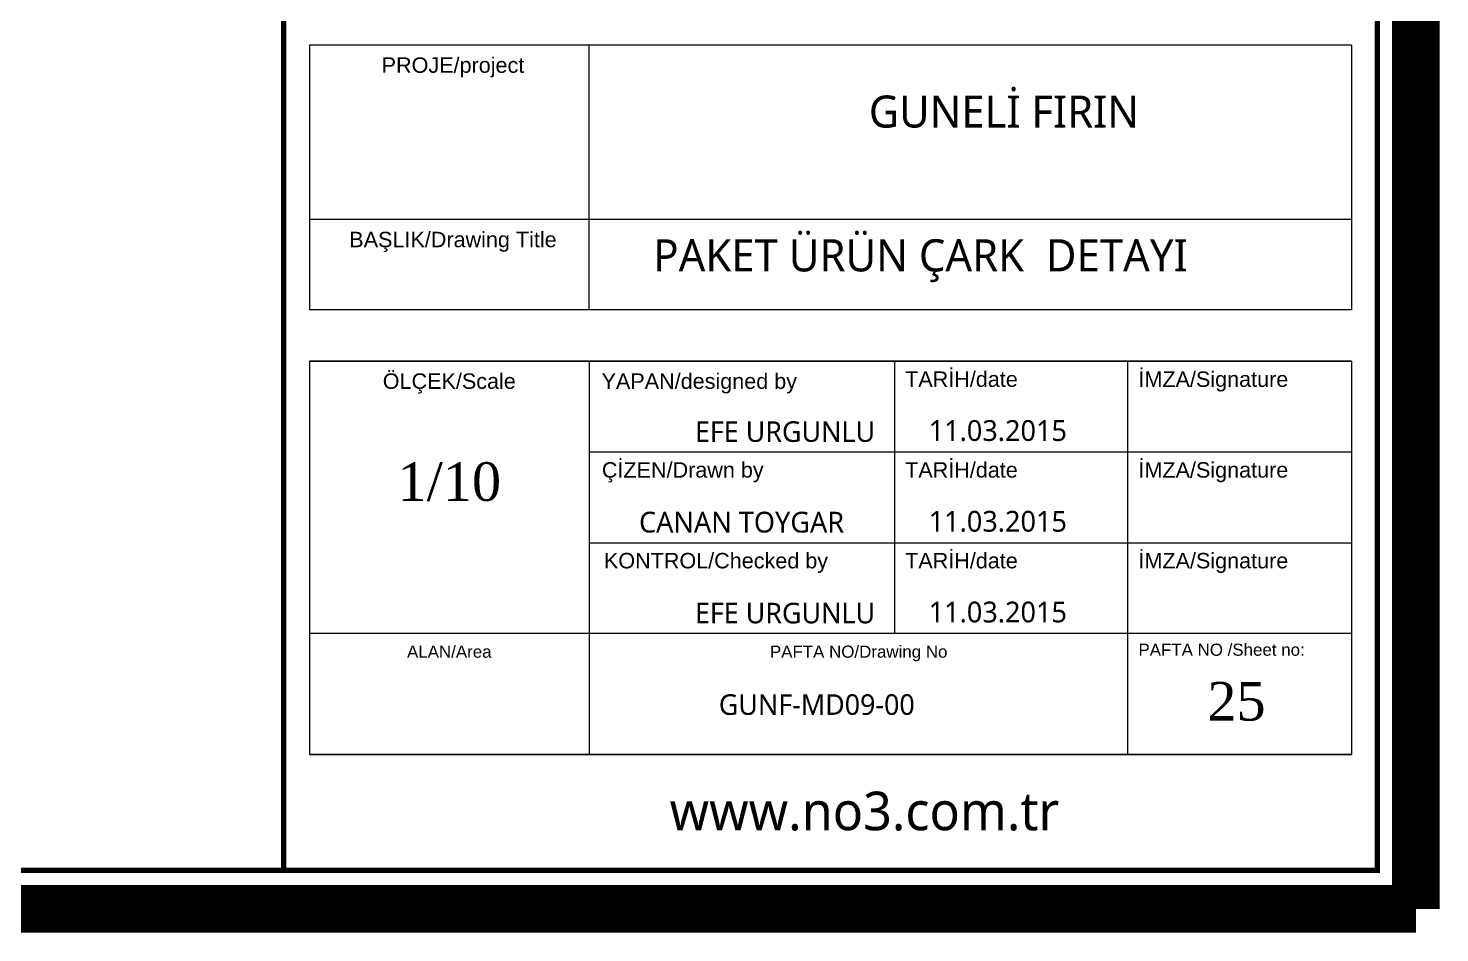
# Model space of a CAD drawing. Header units: millimetres. Extents: x 54215 to 67697, y 23496 to 56611.
# Drawn here: x 58244.4 to 58464.6, y 28723.2 to 28864.3 of the extents above; entities that cross this region are included whole.
import ezdxf
from ezdxf.enums import TextEntityAlignment as Align

# ---------------------------------------------------------------- set-up
doc = ezdxf.new("R2010")
doc.units = ezdxf.units.MM
doc.layers.add('no3_lejand', color=255, linetype='Continuous', lineweight=13)
doc.styles.add('ARIALT', font='arial.ttf', dxfattribs={"height": 10})
doc.styles.get("Standard").update_dxf_attribs({"font": 'arial.ttf'})

msp = doc.modelspace()

# ---------------------------------------------------------------- linework, layer by layer
at = {"layer": 'no3_lejand', "color": 250}
for p, q in [((58450.8, 28861.622), (58288.239, 28861.622)), ((58288.239, 28861.622), (58288.239, 28820.344)), ((58331.89, 28820.344), (58331.89, 28861.622)), ((58450.8, 28861.622), (58450.8, 28820.344)), ((58288.239, 28834.501), (58450.8, 28834.501)), ((58450.8, 28820.344), (58288.239, 28820.344)), ((58288.239, 28812.317), (58288.239, 28750.97)), ((58450.8, 28812.317), (58288.239, 28812.317)), ((58288.239, 28812.317), (58450.8, 28812.317)), ((58331.89, 28812.317), (58331.89, 28750.97)), ((58379.486, 28812.317), (58379.486, 28769.846)), ((58415.882, 28812.317), (58415.882, 28750.97)), ((58450.8, 28812.317), (58450.8, 28750.97)), ((58450.8, 28798.16), (58331.89, 28798.16)), ((58331.89, 28784.003), (58450.8, 28784.003)), ((58450.8, 28769.846), (58288.239, 28769.846)), ((58288.239, 28750.97), (58450.8, 28750.97)), ((58450.8, 28750.97), (58288.239, 28750.97))]:
    msp.add_line(p, q, dxfattribs=at)
at = {"layer": 'no3_lejand', "color": 1, "const_width": 7.466}
msp.add_lwpolyline([(58460.835, 28726.887), (57504.96, 28726.887), (57504.96, 29306.887), (58460.835, 29306.887), (58460.835, 28991.268, -0.4142136), (58450.8, 28981.233), (58299.278, 28981.233, 0.4142136), (58295.264, 28977.219), (58295.264, 28879.684, 0.4142136), (58299.278, 28875.67), (58450.8, 28875.67, -0.4142136), (58460.835, 28865.636), (58460.835, 28726.887)], format="xyb", dxfattribs=at)
at = {"layer": 'no3_lejand', "color": 252, "const_width": 0.854}
msp.add_lwpolyline([(58454.814, 28991.268, -0.4142136), (58450.8, 28987.254), (58299.278, 28987.254, 0.4142136), (58289.243, 28977.219), (58289.243, 28879.684, 0.4142136), (58299.278, 28869.65), (58450.8, 28869.65, -0.4142136), (58454.814, 28865.636), (58454.814, 28732.908), (57510.981, 28732.908), (57510.981, 29300.866), (58454.814, 29300.866), (58454.814, 28991.268)], format="xyb", dxfattribs=at)
msp.add_lwpolyline([(58284.226, 28732.908), (58284.226, 29300.866)], dxfattribs=at)

# ---------------------------------------------------------------- texts
at = {"color": 7, "insert": (58396.576, 28851.25), "char_height": 4.995, "width": 125.12147, "attachment_point": 5}
msp.add_mtext('{\\fLucida Sans Unicode|b0|i0|c162|p34;GUNELİ FIRIN}', dxfattribs=at)
at = {"layer": 'no3_lejand', "linetype": 'Continuous', "style": 'ARIALT'}
for s, height, p in [('ALAN/Area', 1.8876, (58310.065, 28767.015)), ('PAFTA NO/Drawing No', 1.88759, (58373.922, 28767.015))]:
    msp.add_text(s, height=height, dxfattribs=at).set_placement(p, align=Align.MIDDLE_CENTER)
at = {"layer": 'no3_lejand', "char_height": 2.4083, "style": 'ARIALT'}
for s, insert, width, attachment_point in [('PROJE/project', (58310.64, 28859.734), 44.79424, 2), ('BAŞLIK/Drawing Title', (58310.64, 28832.526), 44.79424, 2), ('TARİH/date', (58381.171, 28810.734), 18.31967, 1), ('İMZA/Signature', (58417.567, 28810.734), 18.31967, 1), ('ÖLÇEK/Scale', (58310.065, 28810.429), 16.26855, 2), ('YAPAN/designed by', (58349.06, 28810.429), 44.79424, 2), ('ÇİZEN/Drawn by', (58346.483, 28796.577), 44.79424, 2), ('TARİH/date', (58381.171, 28796.577), 18.31967, 1), ('İMZA/Signature', (58417.567, 28796.577), 18.31967, 1), ('KONTROL/Checked by', (58334.188, 28782.42), 40.24224, 1), ('TARİH/date', (58381.171, 28782.42), 18.31967, 1), ('İMZA/Signature', (58417.567, 28782.42), 18.31967, 1)]:
    msp.add_mtext(s, dxfattribs=dict(at, insert=insert, width=width, attachment_point=attachment_point))
at = {"layer": 'no3_lejand', "color": 7}
for s, insert, char_height, width, attachment_point in [('{\\fLucida Sans Unicode|b0|i0|c162|p34;PAKET ÜRÜN ÇARK  DETAYI}', (58383.572, 28828.005), 5.0173, 122.81536, 5), ('{\\fLucida Sans Unicode|b0|i0|c162|p34;EFE URGUNLU}', (58348.39, 28801.326), 3.21107, 122.81536, 4), ('{\\fLucida Sans Unicode|b0|i0|c162|p34;11.03.2015\\P}', (58384.834, 28801.482), 3.24, 123.92176, 4), ('{\\fGeorgia|b0|i0|c162|p18;1/10}', (58310.065, 28793.504), 6.02076, 122.81536, 5), ('{\\fLucida Sans Unicode|b0|i0|c162|p34;CANAN TOYGAR}', (58339.657, 28787.198), 3.24, 123.92176, 4), ('{\\fLucida Sans Unicode|b0|i0|c162|p34;11.03.2015\\P}', (58384.834, 28787.325), 3.24, 123.92176, 4), ('{\\fLucida Sans Unicode|b0|i0|c162|p34;EFE URGUNLU}', (58348.39, 28773.012), 3.21107, 122.81536, 4), ('{\\fLucida Sans Unicode|b0|i0|c162|p34;11.03.2015\\P}', (58384.834, 28773.169), 3.24, 123.92176, 4), ('{\\fGeorgia|b0|i0|c162|p18;25}', (58432.857, 28759.229), 6.02076, 122.81536, 5), ('{\\fLucida Sans Unicode|b0|i0|c162|p34;GUNF-MD09-00}', (58352.106, 28758.736), 3.21107, 122.81536, 4), ('{\\fLucida Sans Unicode|b0|i0|c162|p34;www.no3.com.tr}', (58374.825, 28742.103), 6.02076, 93.56152, 5)]:
    msp.add_mtext(s, dxfattribs=dict(at, insert=insert, char_height=char_height, width=width, attachment_point=attachment_point))
at = {"layer": 'no3_lejand', "linetype": 'Continuous', "insert": (58417.567, 28768.263), "char_height": 1.88759, "width": 45.2116, "attachment_point": 1, "style": 'ARIALT'}
msp.add_mtext('PAFTA NO /Sheet no:', dxfattribs=at)

doc.saveas('drawing.dxf')
